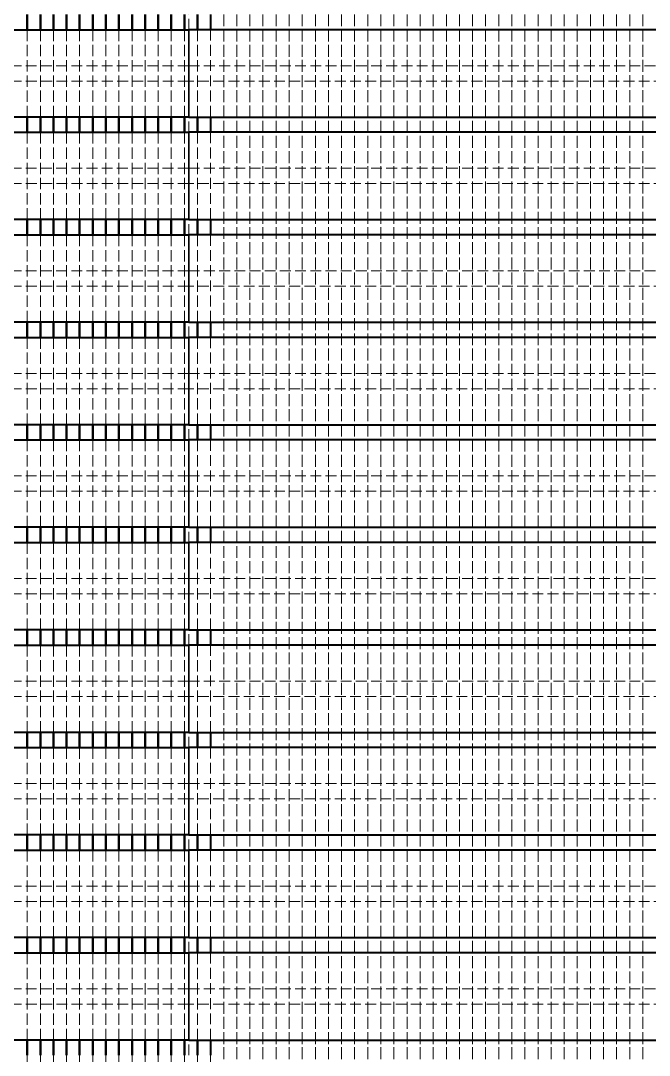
# Model space of a CAD drawing. Header units: millimetres. Extents: x 0 to 630, y 0 to 446.
# Drawn here: x 338.65 to 353.05, y 178.22 to 201.93 of the extents above; entities that cross this region are included whole.
import ezdxf

# ---------------------------------------------------------------- set-up
doc = ezdxf.new("R2010")
doc.units = ezdxf.units.MM
doc.header["$LTSCALE"] = 1.5
doc.linetypes.add('DASHED', pattern=[0.2067, 0.1654, -0.0413])
for name, color, linetype, lineweight, true_color in [('가려진 것(ISO)', 2, 'DASHED', 18, 0xffff00), ('가려진 좁은 것(ISO)', 2, 'DASHED', 18, 0xffff00), ('가시적인 것(ISO)', 3, 'Continuous', 40, 0x00ff00), ('가시적인 좁은 것(ISO)', 3, 'Continuous', 35, 0x00ff00)]:
    doc.layers.add(name, color=color, linetype=linetype, lineweight=lineweight, true_color=true_color)

msp = doc.modelspace()

# ---------------------------------------------------------------- linework, layer by layer
at = {"layer": '가려진 것(ISO)'}
for p, q in [((343.302, 138.444), (343.302, 239.319)), ((343.302, 239.319), (343.302, 138.444)), ((343.602, 138.444), (343.602, 239.319)), ((343.602, 239.319), (343.602, 138.444)), ((343.902, 138.444), (343.902, 239.319)), ((343.902, 239.319), (343.902, 138.444)), ((344.202, 138.444), (344.202, 239.319)), ((344.202, 239.319), (344.202, 138.444)), ((344.502, 138.444), (344.502, 239.319)), ((344.502, 239.319), (344.502, 138.444)), ((344.802, 138.444), (344.802, 239.319)), ((344.802, 239.319), (344.802, 138.444)), ((345.102, 138.444), (345.102, 239.319)), ((345.102, 239.319), (345.102, 138.444)), ((345.402, 138.444), (345.402, 239.319)), ((345.402, 239.319), (345.402, 138.444)), ((345.702, 138.444), (345.702, 239.319)), ((345.702, 239.319), (345.702, 138.444)), ((346.002, 138.444), (346.002, 239.319)), ((346.002, 239.319), (346.002, 138.444)), ((346.302, 138.444), (346.302, 239.319)), ((346.302, 239.319), (346.302, 138.444)), ((346.602, 138.444), (346.602, 239.319)), ((346.602, 239.319), (346.602, 138.444)), ((346.902, 138.444), (346.902, 239.319)), ((346.902, 239.319), (346.902, 138.444)), ((347.202, 138.444), (347.202, 239.319)), ((347.202, 239.319), (347.202, 138.444)), ((347.502, 138.444), (347.502, 239.319)), ((347.502, 239.319), (347.502, 138.444)), ((347.802, 138.444), (347.802, 239.319)), ((347.802, 239.319), (347.802, 138.444)), ((348.102, 138.444), (348.102, 239.319)), ((348.102, 239.319), (348.102, 138.444)), ((348.402, 138.444), (348.402, 239.319)), ((348.402, 239.319), (348.402, 138.444)), ((348.702, 138.444), (348.702, 239.319)), ((348.702, 239.319), (348.702, 138.444)), ((349.002, 138.444), (349.002, 239.319)), ((349.002, 239.319), (349.002, 138.444)), ((349.302, 138.444), (349.302, 239.319)), ((349.302, 239.319), (349.302, 138.444)), ((349.602, 138.444), (349.602, 239.319)), ((349.602, 239.319), (349.602, 138.444)), ((349.902, 138.444), (349.902, 239.319)), ((349.902, 239.319), (349.902, 138.444)), ((350.202, 138.444), (350.202, 239.319)), ((350.202, 239.319), (350.202, 138.444)), ((350.502, 138.444), (350.502, 239.319)), ((350.502, 239.319), (350.502, 138.444)), ((350.802, 138.444), (350.802, 239.319)), ((350.802, 239.319), (350.802, 138.444)), ((351.102, 138.444), (351.102, 239.319)), ((351.102, 239.319), (351.102, 138.444)), ((351.402, 138.444), (351.402, 239.319)), ((351.402, 239.319), (351.402, 138.444)), ((351.702, 138.444), (351.702, 239.319)), ((351.702, 239.319), (351.702, 138.444)), ((352.002, 138.444), (352.002, 239.319)), ((352.002, 239.319), (352.002, 138.444)), ((352.302, 138.444), (352.302, 239.319)), ((352.302, 239.319), (352.302, 138.444)), ((352.602, 138.444), (352.602, 239.319)), ((352.602, 239.319), (352.602, 138.444)), ((352.902, 138.444), (352.902, 239.319)), ((352.902, 239.319), (352.902, 138.444)), ((338.802, 199.719), (338.802, 201.719)), ((338.802, 201.719), (338.802, 199.719)), ((339.102, 199.719), (339.102, 201.719)), ((339.102, 201.719), (339.102, 199.719)), ((339.402, 199.719), (339.402, 201.719)), ((339.402, 201.719), (339.402, 199.719)), ((339.702, 199.719), (339.702, 201.719)), ((339.702, 201.719), (339.702, 199.719)), ((340.002, 199.719), (340.002, 201.719)), ((340.002, 201.719), (340.002, 199.719)), ((340.302, 199.719), (340.302, 201.719)), ((340.302, 201.719), (340.302, 199.719)), ((340.602, 199.719), (340.602, 201.719)), ((340.602, 201.719), (340.602, 199.719)), ((340.902, 199.719), (340.902, 201.719)), ((340.902, 201.719), (340.902, 199.719)), ((341.202, 199.719), (341.202, 201.719)), ((341.202, 201.719), (341.202, 199.719)), ((341.502, 199.719), (341.502, 201.719)), ((341.502, 201.719), (341.502, 199.719)), ((341.802, 199.719), (341.802, 201.719)), ((341.802, 201.719), (341.802, 199.719)), ((342.102, 199.719), (342.102, 201.719)), ((342.102, 201.719), (342.102, 199.719)), ((342.402, 199.719), (342.402, 201.719)), ((342.402, 201.719), (342.402, 199.719)), ((342.702, 199.719), (342.702, 201.719)), ((342.702, 201.719), (342.702, 199.719)), ((343.002, 201.719), (343.002, 199.719)), ((338.802, 197.369), (338.802, 199.369)), ((338.802, 199.369), (338.802, 197.369)), ((339.102, 197.369), (339.102, 199.369)), ((339.102, 199.369), (339.102, 197.369)), ((339.402, 197.369), (339.402, 199.369)), ((339.402, 199.369), (339.402, 197.369)), ((339.702, 197.369), (339.702, 199.369)), ((339.702, 199.369), (339.702, 197.369)), ((340.002, 197.369), (340.002, 199.369)), ((340.002, 199.369), (340.002, 197.369)), ((340.302, 197.369), (340.302, 199.369)), ((340.302, 199.369), (340.302, 197.369)), ((340.602, 197.369), (340.602, 199.369)), ((340.602, 199.369), (340.602, 197.369)), ((340.902, 197.369), (340.902, 199.369)), ((340.902, 199.369), (340.902, 197.369)), ((341.202, 197.369), (341.202, 199.369)), ((341.202, 199.369), (341.202, 197.369)), ((341.502, 197.369), (341.502, 199.369)), ((341.502, 199.369), (341.502, 197.369)), ((341.802, 197.369), (341.802, 199.369)), ((341.802, 199.369), (341.802, 197.369)), ((342.102, 197.369), (342.102, 199.369)), ((342.102, 199.369), (342.102, 197.369)), ((342.402, 197.369), (342.402, 199.369)), ((342.402, 199.369), (342.402, 197.369)), ((342.702, 197.369), (342.702, 199.369)), ((342.702, 199.369), (342.702, 197.369)), ((343.002, 199.369), (343.002, 197.369)), ((338.802, 195.019), (338.802, 197.019)), ((338.802, 197.019), (338.802, 195.019)), ((339.102, 195.019), (339.102, 197.019)), ((339.102, 197.019), (339.102, 195.019)), ((339.402, 195.019), (339.402, 197.019)), ((339.402, 197.019), (339.402, 195.019)), ((339.702, 195.019), (339.702, 197.019)), ((339.702, 197.019), (339.702, 195.019)), ((340.002, 195.019), (340.002, 197.019)), ((340.002, 197.019), (340.002, 195.019)), ((340.302, 195.019), (340.302, 197.019)), ((340.302, 197.019), (340.302, 195.019)), ((340.602, 195.019), (340.602, 197.019)), ((340.602, 197.019), (340.602, 195.019)), ((340.902, 195.019), (340.902, 197.019)), ((340.902, 197.019), (340.902, 195.019)), ((341.202, 195.019), (341.202, 197.019)), ((341.202, 197.019), (341.202, 195.019)), ((341.502, 195.019), (341.502, 197.019)), ((341.502, 197.019), (341.502, 195.019)), ((341.802, 195.019), (341.802, 197.019)), ((341.802, 197.019), (341.802, 195.019)), ((342.102, 195.019), (342.102, 197.019)), ((342.102, 197.019), (342.102, 195.019)), ((342.402, 195.019), (342.402, 197.019)), ((342.402, 197.019), (342.402, 195.019)), ((342.702, 195.019), (342.702, 197.019)), ((342.702, 197.019), (342.702, 195.019)), ((343.002, 197.019), (343.002, 195.019)), ((338.802, 192.669), (338.802, 194.669)), ((338.802, 194.669), (338.802, 192.669)), ((339.102, 192.669), (339.102, 194.669)), ((339.102, 194.669), (339.102, 192.669)), ((339.402, 192.669), (339.402, 194.669)), ((339.402, 194.669), (339.402, 192.669)), ((339.702, 192.669), (339.702, 194.669)), ((339.702, 194.669), (339.702, 192.669)), ((340.002, 192.669), (340.002, 194.669)), ((340.002, 194.669), (340.002, 192.669)), ((340.302, 192.669), (340.302, 194.669)), ((340.302, 194.669), (340.302, 192.669)), ((340.602, 192.669), (340.602, 194.669)), ((340.602, 194.669), (340.602, 192.669)), ((340.902, 192.669), (340.902, 194.669)), ((340.902, 194.669), (340.902, 192.669)), ((341.202, 192.669), (341.202, 194.669)), ((341.202, 194.669), (341.202, 192.669)), ((341.502, 192.669), (341.502, 194.669)), ((341.502, 194.669), (341.502, 192.669)), ((341.802, 192.669), (341.802, 194.669)), ((341.802, 194.669), (341.802, 192.669)), ((342.102, 192.669), (342.102, 194.669)), ((342.102, 194.669), (342.102, 192.669)), ((342.402, 192.669), (342.402, 194.669)), ((342.402, 194.669), (342.402, 192.669)), ((342.702, 192.669), (342.702, 194.669)), ((342.702, 194.669), (342.702, 192.669)), ((343.002, 194.669), (343.002, 192.669)), ((338.802, 190.319), (338.802, 192.319)), ((338.802, 192.319), (338.802, 190.319)), ((339.102, 190.319), (339.102, 192.319)), ((339.102, 192.319), (339.102, 190.319)), ((339.402, 190.319), (339.402, 192.319)), ((339.402, 192.319), (339.402, 190.319)), ((339.702, 190.319), (339.702, 192.319)), ((339.702, 192.319), (339.702, 190.319)), ((340.002, 190.319), (340.002, 192.319)), ((340.002, 192.319), (340.002, 190.319)), ((340.302, 190.319), (340.302, 192.319)), ((340.302, 192.319), (340.302, 190.319)), ((340.602, 190.319), (340.602, 192.319)), ((340.602, 192.319), (340.602, 190.319)), ((340.902, 190.319), (340.902, 192.319)), ((340.902, 192.319), (340.902, 190.319)), ((341.202, 190.319), (341.202, 192.319)), ((341.202, 192.319), (341.202, 190.319)), ((341.502, 190.319), (341.502, 192.319)), ((341.502, 192.319), (341.502, 190.319)), ((341.802, 190.319), (341.802, 192.319)), ((341.802, 192.319), (341.802, 190.319)), ((342.102, 190.319), (342.102, 192.319)), ((342.102, 192.319), (342.102, 190.319)), ((342.402, 190.319), (342.402, 192.319)), ((342.402, 192.319), (342.402, 190.319)), ((342.702, 190.319), (342.702, 192.319)), ((342.702, 192.319), (342.702, 190.319)), ((343.002, 192.319), (343.002, 190.319)), ((338.802, 187.969), (338.802, 189.969)), ((338.802, 189.969), (338.802, 187.969)), ((339.102, 187.969), (339.102, 189.969)), ((339.102, 189.969), (339.102, 187.969)), ((339.402, 187.969), (339.402, 189.969)), ((339.402, 189.969), (339.402, 187.969)), ((339.702, 187.969), (339.702, 189.969)), ((339.702, 189.969), (339.702, 187.969)), ((340.002, 187.969), (340.002, 189.969)), ((340.002, 189.969), (340.002, 187.969)), ((340.302, 187.969), (340.302, 189.969)), ((340.302, 189.969), (340.302, 187.969)), ((340.602, 187.969), (340.602, 189.969)), ((340.602, 189.969), (340.602, 187.969)), ((340.902, 187.969), (340.902, 189.969)), ((340.902, 189.969), (340.902, 187.969)), ((341.202, 187.969), (341.202, 189.969)), ((341.202, 189.969), (341.202, 187.969)), ((341.502, 187.969), (341.502, 189.969)), ((341.502, 189.969), (341.502, 187.969)), ((341.802, 187.969), (341.802, 189.969)), ((341.802, 189.969), (341.802, 187.969)), ((342.102, 187.969), (342.102, 189.969)), ((342.102, 189.969), (342.102, 187.969)), ((342.402, 187.969), (342.402, 189.969)), ((342.402, 189.969), (342.402, 187.969)), ((342.702, 187.969), (342.702, 189.969)), ((342.702, 189.969), (342.702, 187.969)), ((343.002, 189.969), (343.002, 187.969)), ((338.802, 185.619), (338.802, 187.619)), ((338.802, 187.619), (338.802, 185.619)), ((339.102, 185.619), (339.102, 187.619)), ((339.102, 187.619), (339.102, 185.619)), ((339.402, 185.619), (339.402, 187.619)), ((339.402, 187.619), (339.402, 185.619)), ((339.702, 185.619), (339.702, 187.619)), ((339.702, 187.619), (339.702, 185.619)), ((340.002, 185.619), (340.002, 187.619)), ((340.002, 187.619), (340.002, 185.619)), ((340.302, 185.619), (340.302, 187.619)), ((340.302, 187.619), (340.302, 185.619)), ((340.602, 185.619), (340.602, 187.619)), ((340.602, 187.619), (340.602, 185.619)), ((340.902, 185.619), (340.902, 187.619)), ((340.902, 187.619), (340.902, 185.619)), ((341.202, 185.619), (341.202, 187.619)), ((341.202, 187.619), (341.202, 185.619)), ((341.502, 185.619), (341.502, 187.619)), ((341.502, 187.619), (341.502, 185.619)), ((341.802, 185.619), (341.802, 187.619)), ((341.802, 187.619), (341.802, 185.619)), ((342.102, 185.619), (342.102, 187.619)), ((342.102, 187.619), (342.102, 185.619)), ((342.402, 185.619), (342.402, 187.619)), ((342.402, 187.619), (342.402, 185.619)), ((342.702, 185.619), (342.702, 187.619)), ((342.702, 187.619), (342.702, 185.619)), ((343.002, 187.619), (343.002, 185.619)), ((338.802, 183.269), (338.802, 185.269)), ((338.802, 185.269), (338.802, 183.269)), ((339.102, 183.269), (339.102, 185.269)), ((339.102, 185.269), (339.102, 183.269)), ((339.402, 183.269), (339.402, 185.269)), ((339.402, 185.269), (339.402, 183.269)), ((339.702, 183.269), (339.702, 185.269)), ((339.702, 185.269), (339.702, 183.269)), ((340.002, 183.269), (340.002, 185.269)), ((340.002, 185.269), (340.002, 183.269)), ((340.302, 183.269), (340.302, 185.269)), ((340.302, 185.269), (340.302, 183.269)), ((340.602, 183.269), (340.602, 185.269)), ((340.602, 185.269), (340.602, 183.269)), ((340.902, 183.269), (340.902, 185.269)), ((340.902, 185.269), (340.902, 183.269)), ((341.202, 183.269), (341.202, 185.269)), ((341.202, 185.269), (341.202, 183.269)), ((341.502, 183.269), (341.502, 185.269)), ((341.502, 185.269), (341.502, 183.269)), ((341.802, 183.269), (341.802, 185.269)), ((341.802, 185.269), (341.802, 183.269)), ((342.102, 183.269), (342.102, 185.269)), ((342.102, 185.269), (342.102, 183.269)), ((342.402, 183.269), (342.402, 185.269)), ((342.402, 185.269), (342.402, 183.269)), ((342.702, 183.269), (342.702, 185.269)), ((342.702, 185.269), (342.702, 183.269)), ((343.002, 185.269), (343.002, 183.269)), ((338.802, 180.919), (338.802, 182.919)), ((338.802, 182.919), (338.802, 180.919)), ((339.102, 180.919), (339.102, 182.919)), ((339.102, 182.919), (339.102, 180.919)), ((339.402, 180.919), (339.402, 182.919)), ((339.402, 182.919), (339.402, 180.919)), ((339.702, 180.919), (339.702, 182.919)), ((339.702, 182.919), (339.702, 180.919)), ((340.002, 180.919), (340.002, 182.919)), ((340.002, 182.919), (340.002, 180.919)), ((340.302, 180.919), (340.302, 182.919)), ((340.302, 182.919), (340.302, 180.919)), ((340.602, 180.919), (340.602, 182.919)), ((340.602, 182.919), (340.602, 180.919)), ((340.902, 180.919), (340.902, 182.919)), ((340.902, 182.919), (340.902, 180.919)), ((341.202, 180.919), (341.202, 182.919)), ((341.202, 182.919), (341.202, 180.919)), ((341.502, 180.919), (341.502, 182.919)), ((341.502, 182.919), (341.502, 180.919)), ((341.802, 180.919), (341.802, 182.919)), ((341.802, 182.919), (341.802, 180.919)), ((342.102, 180.919), (342.102, 182.919)), ((342.102, 182.919), (342.102, 180.919)), ((342.402, 180.919), (342.402, 182.919)), ((342.402, 182.919), (342.402, 180.919)), ((342.702, 180.919), (342.702, 182.919)), ((342.702, 182.919), (342.702, 180.919)), ((343.002, 182.919), (343.002, 180.919)), ((338.802, 178.569), (338.802, 180.569)), ((338.802, 180.569), (338.802, 178.569)), ((339.102, 178.569), (339.102, 180.569)), ((339.102, 180.569), (339.102, 178.569)), ((339.402, 178.569), (339.402, 180.569)), ((339.402, 180.569), (339.402, 178.569)), ((339.702, 178.569), (339.702, 180.569)), ((339.702, 180.569), (339.702, 178.569)), ((340.002, 178.569), (340.002, 180.569)), ((340.002, 180.569), (340.002, 178.569)), ((340.302, 178.569), (340.302, 180.569)), ((340.302, 180.569), (340.302, 178.569)), ((340.602, 178.569), (340.602, 180.569)), ((340.602, 180.569), (340.602, 178.569)), ((340.902, 178.569), (340.902, 180.569)), ((340.902, 180.569), (340.902, 178.569)), ((341.202, 178.569), (341.202, 180.569)), ((341.202, 180.569), (341.202, 178.569)), ((341.502, 178.569), (341.502, 180.569)), ((341.502, 180.569), (341.502, 178.569)), ((341.802, 178.569), (341.802, 180.569)), ((341.802, 180.569), (341.802, 178.569)), ((342.102, 178.569), (342.102, 180.569)), ((342.102, 180.569), (342.102, 178.569)), ((342.402, 178.569), (342.402, 180.569)), ((342.402, 180.569), (342.402, 178.569)), ((342.702, 178.569), (342.702, 180.569)), ((342.702, 180.569), (342.702, 178.569)), ((343.002, 180.569), (343.002, 178.569)), ((338.802, 176.219), (338.802, 178.219)), ((338.802, 178.219), (338.802, 176.219)), ((339.102, 176.219), (339.102, 178.219)), ((339.102, 178.219), (339.102, 176.219)), ((339.402, 176.219), (339.402, 178.219)), ((339.402, 178.219), (339.402, 176.219)), ((339.702, 176.219), (339.702, 178.219)), ((339.702, 178.219), (339.702, 176.219)), ((340.002, 176.219), (340.002, 178.219)), ((340.002, 178.219), (340.002, 176.219)), ((340.302, 176.219), (340.302, 178.219)), ((340.302, 178.219), (340.302, 176.219)), ((340.602, 176.219), (340.602, 178.219)), ((340.602, 178.219), (340.602, 176.219)), ((340.902, 176.219), (340.902, 178.219)), ((340.902, 178.219), (340.902, 176.219)), ((341.202, 176.219), (341.202, 178.219)), ((341.202, 178.219), (341.202, 176.219)), ((341.502, 176.219), (341.502, 178.219)), ((341.502, 178.219), (341.502, 176.219)), ((341.802, 176.219), (341.802, 178.219)), ((341.802, 178.219), (341.802, 176.219)), ((342.102, 176.219), (342.102, 178.219)), ((342.102, 178.219), (342.102, 176.219)), ((342.402, 176.219), (342.402, 178.219)), ((342.402, 178.219), (342.402, 176.219)), ((342.702, 176.219), (342.702, 178.219)), ((342.702, 178.219), (342.702, 176.219)), ((343.002, 178.219), (343.002, 176.219))]:
    msp.add_line(p, q, dxfattribs=at)
at = {"layer": '가려진 것(ISO)', "color": 1, "true_color": 0xff0000}
for p, q in [((332.502, 200.894), (342.502, 200.894)), ((342.502, 200.894), (363.502, 200.894)), ((342.502, 200.544), (332.502, 200.544)), ((363.502, 200.544), (342.502, 200.544)), ((332.502, 198.544), (342.502, 198.544)), ((342.502, 198.544), (363.502, 198.544)), ((342.502, 198.194), (332.502, 198.194)), ((363.502, 198.194), (342.502, 198.194)), ((332.502, 196.194), (342.502, 196.194)), ((342.502, 196.194), (363.502, 196.194)), ((342.502, 195.844), (332.502, 195.844)), ((363.502, 195.844), (342.502, 195.844)), ((332.502, 193.844), (342.502, 193.844)), ((342.502, 193.844), (363.502, 193.844)), ((342.502, 193.494), (332.502, 193.494)), ((363.502, 193.494), (342.502, 193.494)), ((332.502, 191.494), (342.502, 191.494)), ((342.502, 191.494), (363.502, 191.494)), ((342.502, 191.144), (332.502, 191.144)), ((363.502, 191.144), (342.502, 191.144)), ((332.502, 189.144), (342.502, 189.144)), ((342.502, 189.144), (363.502, 189.144)), ((342.502, 188.794), (332.502, 188.794)), ((363.502, 188.794), (342.502, 188.794)), ((332.502, 186.794), (342.502, 186.794)), ((342.502, 186.794), (363.502, 186.794)), ((342.502, 186.444), (332.502, 186.444)), ((363.502, 186.444), (342.502, 186.444)), ((332.502, 184.444), (342.502, 184.444)), ((342.502, 184.444), (363.502, 184.444)), ((342.502, 184.094), (332.502, 184.094)), ((363.502, 184.094), (342.502, 184.094)), ((332.502, 182.094), (342.502, 182.094)), ((342.502, 182.094), (363.502, 182.094)), ((342.502, 181.744), (332.502, 181.744)), ((363.502, 181.744), (342.502, 181.744)), ((332.502, 179.744), (342.502, 179.744)), ((342.502, 179.744), (363.502, 179.744)), ((342.502, 179.394), (332.502, 179.394)), ((363.502, 179.394), (342.502, 179.394))]:
    msp.add_line(p, q, dxfattribs=at)
at = {"layer": '가려진 좁은 것(ISO)', "color": 1, "true_color": 0xff0000}
for p, q in [((342.502, 201.719), (342.502, 202.069)), ((342.502, 199.369), (342.502, 199.719)), ((342.502, 197.019), (342.502, 197.369)), ((342.502, 194.669), (342.502, 195.019)), ((342.502, 192.319), (342.502, 192.669)), ((342.502, 189.969), (342.502, 190.319)), ((342.502, 187.619), (342.502, 187.969)), ((342.502, 185.269), (342.502, 185.619)), ((342.502, 182.919), (342.502, 183.269)), ((342.502, 180.569), (342.502, 180.919)), ((342.502, 178.219), (342.502, 178.569))]:
    msp.add_line(p, q, dxfattribs=at)
at = {"layer": '가시적인 것(ISO)'}
for p, q in [((338.802, 201.719), (338.802, 202.069)), ((338.802, 202.069), (338.802, 201.719)), ((339.102, 201.719), (339.102, 202.069)), ((339.102, 202.069), (339.102, 201.719)), ((339.402, 201.719), (339.402, 202.069)), ((339.402, 202.069), (339.402, 201.719)), ((339.702, 201.719), (339.702, 202.069)), ((339.702, 202.069), (339.702, 201.719)), ((340.002, 201.719), (340.002, 202.069)), ((340.002, 202.069), (340.002, 201.719)), ((340.302, 201.719), (340.302, 202.069)), ((340.302, 202.069), (340.302, 201.719)), ((340.602, 201.719), (340.602, 202.069)), ((340.602, 202.069), (340.602, 201.719)), ((340.902, 201.719), (340.902, 202.069)), ((340.902, 202.069), (340.902, 201.719)), ((341.202, 201.719), (341.202, 202.069)), ((341.202, 202.069), (341.202, 201.719)), ((341.502, 201.719), (341.502, 202.069)), ((341.502, 202.069), (341.502, 201.719)), ((341.802, 201.719), (341.802, 202.069)), ((341.802, 202.069), (341.802, 201.719)), ((342.102, 201.719), (342.102, 202.069)), ((342.102, 202.069), (342.102, 201.719)), ((342.402, 201.719), (342.402, 202.069)), ((342.402, 202.069), (342.402, 201.719)), ((342.702, 201.719), (342.702, 202.069)), ((342.702, 202.069), (342.702, 201.719)), ((343.002, 202.069), (343.002, 201.719)), ((338.802, 199.369), (338.802, 199.719)), ((338.802, 199.719), (338.802, 199.369)), ((339.102, 199.369), (339.102, 199.719)), ((339.102, 199.719), (339.102, 199.369)), ((339.402, 199.369), (339.402, 199.719)), ((339.402, 199.719), (339.402, 199.369)), ((339.702, 199.369), (339.702, 199.719)), ((339.702, 199.719), (339.702, 199.369)), ((340.002, 199.369), (340.002, 199.719)), ((340.002, 199.719), (340.002, 199.369)), ((340.302, 199.369), (340.302, 199.719)), ((340.302, 199.719), (340.302, 199.369)), ((340.602, 199.369), (340.602, 199.719)), ((340.602, 199.719), (340.602, 199.369)), ((340.902, 199.369), (340.902, 199.719)), ((340.902, 199.719), (340.902, 199.369)), ((341.202, 199.369), (341.202, 199.719)), ((341.202, 199.719), (341.202, 199.369)), ((341.502, 199.369), (341.502, 199.719)), ((341.502, 199.719), (341.502, 199.369)), ((341.802, 199.369), (341.802, 199.719)), ((341.802, 199.719), (341.802, 199.369)), ((342.102, 199.369), (342.102, 199.719)), ((342.102, 199.719), (342.102, 199.369)), ((342.402, 199.369), (342.402, 199.719)), ((342.402, 199.719), (342.402, 199.369)), ((342.702, 199.369), (342.702, 199.719)), ((342.702, 199.719), (342.702, 199.369)), ((343.002, 199.719), (343.002, 199.369)), ((338.802, 197.019), (338.802, 197.369)), ((338.802, 197.369), (338.802, 197.019)), ((339.102, 197.019), (339.102, 197.369)), ((339.102, 197.369), (339.102, 197.019)), ((339.402, 197.019), (339.402, 197.369)), ((339.402, 197.369), (339.402, 197.019)), ((339.702, 197.019), (339.702, 197.369)), ((339.702, 197.369), (339.702, 197.019)), ((340.002, 197.019), (340.002, 197.369)), ((340.002, 197.369), (340.002, 197.019)), ((340.302, 197.019), (340.302, 197.369)), ((340.302, 197.369), (340.302, 197.019)), ((340.602, 197.019), (340.602, 197.369)), ((340.602, 197.369), (340.602, 197.019)), ((340.902, 197.019), (340.902, 197.369)), ((340.902, 197.369), (340.902, 197.019)), ((341.202, 197.019), (341.202, 197.369)), ((341.202, 197.369), (341.202, 197.019)), ((341.502, 197.019), (341.502, 197.369)), ((341.502, 197.369), (341.502, 197.019)), ((341.802, 197.019), (341.802, 197.369)), ((341.802, 197.369), (341.802, 197.019)), ((342.102, 197.019), (342.102, 197.369)), ((342.102, 197.369), (342.102, 197.019)), ((342.402, 197.019), (342.402, 197.369)), ((342.402, 197.369), (342.402, 197.019)), ((342.702, 197.019), (342.702, 197.369)), ((342.702, 197.369), (342.702, 197.019)), ((343.002, 197.369), (343.002, 197.019)), ((338.802, 194.669), (338.802, 195.019)), ((338.802, 195.019), (338.802, 194.669)), ((339.102, 194.669), (339.102, 195.019)), ((339.102, 195.019), (339.102, 194.669)), ((339.402, 194.669), (339.402, 195.019)), ((339.402, 195.019), (339.402, 194.669)), ((339.702, 194.669), (339.702, 195.019)), ((339.702, 195.019), (339.702, 194.669)), ((340.002, 194.669), (340.002, 195.019)), ((340.002, 195.019), (340.002, 194.669)), ((340.302, 194.669), (340.302, 195.019)), ((340.302, 195.019), (340.302, 194.669)), ((340.602, 194.669), (340.602, 195.019)), ((340.602, 195.019), (340.602, 194.669)), ((340.902, 194.669), (340.902, 195.019)), ((340.902, 195.019), (340.902, 194.669)), ((341.202, 194.669), (341.202, 195.019)), ((341.202, 195.019), (341.202, 194.669)), ((341.502, 194.669), (341.502, 195.019)), ((341.502, 195.019), (341.502, 194.669)), ((341.802, 194.669), (341.802, 195.019)), ((341.802, 195.019), (341.802, 194.669)), ((342.102, 194.669), (342.102, 195.019)), ((342.102, 195.019), (342.102, 194.669)), ((342.402, 194.669), (342.402, 195.019)), ((342.402, 195.019), (342.402, 194.669)), ((342.702, 194.669), (342.702, 195.019)), ((342.702, 195.019), (342.702, 194.669)), ((343.002, 195.019), (343.002, 194.669)), ((338.802, 192.319), (338.802, 192.669)), ((338.802, 192.669), (338.802, 192.319)), ((339.102, 192.319), (339.102, 192.669)), ((339.102, 192.669), (339.102, 192.319)), ((339.402, 192.319), (339.402, 192.669)), ((339.402, 192.669), (339.402, 192.319)), ((339.702, 192.319), (339.702, 192.669)), ((339.702, 192.669), (339.702, 192.319)), ((340.002, 192.319), (340.002, 192.669)), ((340.002, 192.669), (340.002, 192.319)), ((340.302, 192.319), (340.302, 192.669)), ((340.302, 192.669), (340.302, 192.319)), ((340.602, 192.319), (340.602, 192.669)), ((340.602, 192.669), (340.602, 192.319)), ((340.902, 192.319), (340.902, 192.669)), ((340.902, 192.669), (340.902, 192.319)), ((341.202, 192.319), (341.202, 192.669)), ((341.202, 192.669), (341.202, 192.319)), ((341.502, 192.319), (341.502, 192.669)), ((341.502, 192.669), (341.502, 192.319)), ((341.802, 192.319), (341.802, 192.669)), ((341.802, 192.669), (341.802, 192.319)), ((342.102, 192.319), (342.102, 192.669)), ((342.102, 192.669), (342.102, 192.319)), ((342.402, 192.319), (342.402, 192.669)), ((342.402, 192.669), (342.402, 192.319)), ((342.702, 192.319), (342.702, 192.669)), ((342.702, 192.669), (342.702, 192.319)), ((343.002, 192.669), (343.002, 192.319)), ((338.802, 189.969), (338.802, 190.319)), ((338.802, 190.319), (338.802, 189.969)), ((339.102, 189.969), (339.102, 190.319)), ((339.102, 190.319), (339.102, 189.969)), ((339.402, 189.969), (339.402, 190.319)), ((339.402, 190.319), (339.402, 189.969)), ((339.702, 189.969), (339.702, 190.319)), ((339.702, 190.319), (339.702, 189.969)), ((340.002, 189.969), (340.002, 190.319)), ((340.002, 190.319), (340.002, 189.969)), ((340.302, 189.969), (340.302, 190.319)), ((340.302, 190.319), (340.302, 189.969)), ((340.602, 189.969), (340.602, 190.319)), ((340.602, 190.319), (340.602, 189.969)), ((340.902, 189.969), (340.902, 190.319)), ((340.902, 190.319), (340.902, 189.969)), ((341.202, 189.969), (341.202, 190.319)), ((341.202, 190.319), (341.202, 189.969)), ((341.502, 189.969), (341.502, 190.319)), ((341.502, 190.319), (341.502, 189.969)), ((341.802, 189.969), (341.802, 190.319)), ((341.802, 190.319), (341.802, 189.969)), ((342.102, 189.969), (342.102, 190.319)), ((342.102, 190.319), (342.102, 189.969)), ((342.402, 189.969), (342.402, 190.319)), ((342.402, 190.319), (342.402, 189.969)), ((342.702, 189.969), (342.702, 190.319)), ((342.702, 190.319), (342.702, 189.969)), ((343.002, 190.319), (343.002, 189.969)), ((338.802, 187.619), (338.802, 187.969)), ((338.802, 187.969), (338.802, 187.619)), ((339.102, 187.619), (339.102, 187.969)), ((339.102, 187.969), (339.102, 187.619)), ((339.402, 187.619), (339.402, 187.969)), ((339.402, 187.969), (339.402, 187.619)), ((339.702, 187.619), (339.702, 187.969)), ((339.702, 187.969), (339.702, 187.619)), ((340.002, 187.619), (340.002, 187.969)), ((340.002, 187.969), (340.002, 187.619)), ((340.302, 187.619), (340.302, 187.969)), ((340.302, 187.969), (340.302, 187.619)), ((340.602, 187.619), (340.602, 187.969)), ((340.602, 187.969), (340.602, 187.619)), ((340.902, 187.619), (340.902, 187.969)), ((340.902, 187.969), (340.902, 187.619)), ((341.202, 187.619), (341.202, 187.969)), ((341.202, 187.969), (341.202, 187.619)), ((341.502, 187.619), (341.502, 187.969)), ((341.502, 187.969), (341.502, 187.619)), ((341.802, 187.619), (341.802, 187.969)), ((341.802, 187.969), (341.802, 187.619)), ((342.102, 187.619), (342.102, 187.969)), ((342.102, 187.969), (342.102, 187.619)), ((342.402, 187.619), (342.402, 187.969)), ((342.402, 187.969), (342.402, 187.619)), ((342.702, 187.619), (342.702, 187.969)), ((342.702, 187.969), (342.702, 187.619)), ((343.002, 187.969), (343.002, 187.619)), ((338.802, 185.269), (338.802, 185.619)), ((338.802, 185.619), (338.802, 185.269)), ((339.102, 185.269), (339.102, 185.619)), ((339.102, 185.619), (339.102, 185.269)), ((339.402, 185.269), (339.402, 185.619)), ((339.402, 185.619), (339.402, 185.269)), ((339.702, 185.269), (339.702, 185.619)), ((339.702, 185.619), (339.702, 185.269)), ((340.002, 185.269), (340.002, 185.619)), ((340.002, 185.619), (340.002, 185.269)), ((340.302, 185.269), (340.302, 185.619)), ((340.302, 185.619), (340.302, 185.269)), ((340.602, 185.269), (340.602, 185.619)), ((340.602, 185.619), (340.602, 185.269)), ((340.902, 185.269), (340.902, 185.619)), ((340.902, 185.619), (340.902, 185.269)), ((341.202, 185.269), (341.202, 185.619)), ((341.202, 185.619), (341.202, 185.269)), ((341.502, 185.269), (341.502, 185.619)), ((341.502, 185.619), (341.502, 185.269)), ((341.802, 185.269), (341.802, 185.619)), ((341.802, 185.619), (341.802, 185.269)), ((342.102, 185.269), (342.102, 185.619)), ((342.102, 185.619), (342.102, 185.269)), ((342.402, 185.269), (342.402, 185.619)), ((342.402, 185.619), (342.402, 185.269)), ((342.702, 185.269), (342.702, 185.619)), ((342.702, 185.619), (342.702, 185.269)), ((343.002, 185.619), (343.002, 185.269)), ((338.802, 182.919), (338.802, 183.269)), ((338.802, 183.269), (338.802, 182.919)), ((339.102, 182.919), (339.102, 183.269)), ((339.102, 183.269), (339.102, 182.919)), ((339.402, 182.919), (339.402, 183.269)), ((339.402, 183.269), (339.402, 182.919)), ((339.702, 182.919), (339.702, 183.269)), ((339.702, 183.269), (339.702, 182.919)), ((340.002, 182.919), (340.002, 183.269)), ((340.002, 183.269), (340.002, 182.919)), ((340.302, 182.919), (340.302, 183.269)), ((340.302, 183.269), (340.302, 182.919)), ((340.602, 182.919), (340.602, 183.269)), ((340.602, 183.269), (340.602, 182.919)), ((340.902, 182.919), (340.902, 183.269)), ((340.902, 183.269), (340.902, 182.919)), ((341.202, 182.919), (341.202, 183.269)), ((341.202, 183.269), (341.202, 182.919)), ((341.502, 182.919), (341.502, 183.269)), ((341.502, 183.269), (341.502, 182.919)), ((341.802, 182.919), (341.802, 183.269)), ((341.802, 183.269), (341.802, 182.919)), ((342.102, 182.919), (342.102, 183.269)), ((342.102, 183.269), (342.102, 182.919)), ((342.402, 182.919), (342.402, 183.269)), ((342.402, 183.269), (342.402, 182.919)), ((342.702, 182.919), (342.702, 183.269)), ((342.702, 183.269), (342.702, 182.919)), ((343.002, 183.269), (343.002, 182.919)), ((338.802, 180.569), (338.802, 180.919)), ((338.802, 180.919), (338.802, 180.569)), ((339.102, 180.569), (339.102, 180.919)), ((339.102, 180.919), (339.102, 180.569)), ((339.402, 180.569), (339.402, 180.919)), ((339.402, 180.919), (339.402, 180.569)), ((339.702, 180.569), (339.702, 180.919)), ((339.702, 180.919), (339.702, 180.569)), ((340.002, 180.569), (340.002, 180.919)), ((340.002, 180.919), (340.002, 180.569)), ((340.302, 180.569), (340.302, 180.919)), ((340.302, 180.919), (340.302, 180.569)), ((340.602, 180.569), (340.602, 180.919)), ((340.602, 180.919), (340.602, 180.569)), ((340.902, 180.569), (340.902, 180.919)), ((340.902, 180.919), (340.902, 180.569)), ((341.202, 180.569), (341.202, 180.919)), ((341.202, 180.919), (341.202, 180.569)), ((341.502, 180.569), (341.502, 180.919)), ((341.502, 180.919), (341.502, 180.569)), ((341.802, 180.569), (341.802, 180.919)), ((341.802, 180.919), (341.802, 180.569)), ((342.102, 180.569), (342.102, 180.919)), ((342.102, 180.919), (342.102, 180.569)), ((342.402, 180.569), (342.402, 180.919)), ((342.402, 180.919), (342.402, 180.569)), ((342.702, 180.569), (342.702, 180.919)), ((342.702, 180.919), (342.702, 180.569)), ((343.002, 180.919), (343.002, 180.569)), ((338.802, 178.219), (338.802, 178.569)), ((338.802, 178.569), (338.802, 178.219)), ((339.102, 178.219), (339.102, 178.569)), ((339.102, 178.569), (339.102, 178.219)), ((339.402, 178.219), (339.402, 178.569)), ((339.402, 178.569), (339.402, 178.219)), ((339.702, 178.219), (339.702, 178.569)), ((339.702, 178.569), (339.702, 178.219)), ((340.002, 178.219), (340.002, 178.569)), ((340.002, 178.569), (340.002, 178.219)), ((340.302, 178.219), (340.302, 178.569)), ((340.302, 178.569), (340.302, 178.219)), ((340.602, 178.219), (340.602, 178.569)), ((340.602, 178.569), (340.602, 178.219)), ((340.902, 178.219), (340.902, 178.569)), ((340.902, 178.569), (340.902, 178.219)), ((341.202, 178.219), (341.202, 178.569)), ((341.202, 178.569), (341.202, 178.219)), ((341.502, 178.219), (341.502, 178.569)), ((341.502, 178.569), (341.502, 178.219)), ((341.802, 178.219), (341.802, 178.569)), ((341.802, 178.569), (341.802, 178.219)), ((342.102, 178.219), (342.102, 178.569)), ((342.102, 178.569), (342.102, 178.219)), ((342.402, 178.219), (342.402, 178.569)), ((342.402, 178.569), (342.402, 178.219)), ((342.702, 178.219), (342.702, 178.569)), ((342.702, 178.569), (342.702, 178.219)), ((343.002, 178.569), (343.002, 178.219))]:
    msp.add_line(p, q, dxfattribs=at)
at = {"layer": '가시적인 것(ISO)', "color": 1, "true_color": 0xff0000}
for p, q in [((324.502, 201.719), (342.502, 201.719)), ((363.502, 201.719), (342.502, 201.719)), ((342.502, 199.719), (324.502, 199.719)), ((342.502, 199.719), (363.502, 199.719)), ((324.502, 199.369), (342.502, 199.369)), ((363.502, 199.369), (342.502, 199.369)), ((342.502, 197.369), (324.502, 197.369)), ((342.502, 197.369), (363.502, 197.369)), ((324.502, 197.019), (342.502, 197.019)), ((363.502, 197.019), (342.502, 197.019)), ((342.502, 195.019), (324.502, 195.019)), ((342.502, 195.019), (363.502, 195.019)), ((324.502, 194.669), (342.502, 194.669)), ((363.502, 194.669), (342.502, 194.669)), ((342.502, 192.669), (324.502, 192.669)), ((342.502, 192.669), (363.502, 192.669)), ((324.502, 192.319), (342.502, 192.319)), ((363.502, 192.319), (342.502, 192.319)), ((342.502, 190.319), (324.502, 190.319)), ((342.502, 190.319), (363.502, 190.319)), ((324.502, 189.969), (342.502, 189.969)), ((363.502, 189.969), (342.502, 189.969)), ((342.502, 187.969), (324.502, 187.969)), ((342.502, 187.969), (363.502, 187.969)), ((324.502, 187.619), (342.502, 187.619)), ((363.502, 187.619), (342.502, 187.619)), ((342.502, 185.619), (324.502, 185.619)), ((342.502, 185.619), (363.502, 185.619)), ((324.502, 185.269), (342.502, 185.269)), ((363.502, 185.269), (342.502, 185.269)), ((342.502, 183.269), (324.502, 183.269)), ((342.502, 183.269), (363.502, 183.269)), ((324.502, 182.919), (342.502, 182.919)), ((363.502, 182.919), (342.502, 182.919)), ((342.502, 180.919), (324.502, 180.919)), ((342.502, 180.919), (363.502, 180.919)), ((324.502, 180.569), (342.502, 180.569)), ((363.502, 180.569), (342.502, 180.569)), ((342.502, 178.569), (324.502, 178.569)), ((342.502, 178.569), (363.502, 178.569))]:
    msp.add_line(p, q, dxfattribs=at)
at = {"layer": '가시적인 좁은 것(ISO)', "color": 1, "true_color": 0xff0000}
for p, q in [((342.502, 199.719), (342.502, 201.719)), ((342.502, 197.369), (342.502, 199.369)), ((342.502, 195.019), (342.502, 197.019)), ((342.502, 192.669), (342.502, 194.669)), ((342.502, 190.319), (342.502, 192.319)), ((342.502, 187.969), (342.502, 189.969)), ((342.502, 185.619), (342.502, 187.619)), ((342.502, 183.269), (342.502, 185.269)), ((342.502, 180.919), (342.502, 182.919)), ((342.502, 178.569), (342.502, 180.569))]:
    msp.add_line(p, q, dxfattribs=at)

doc.saveas('drawing.dxf')
